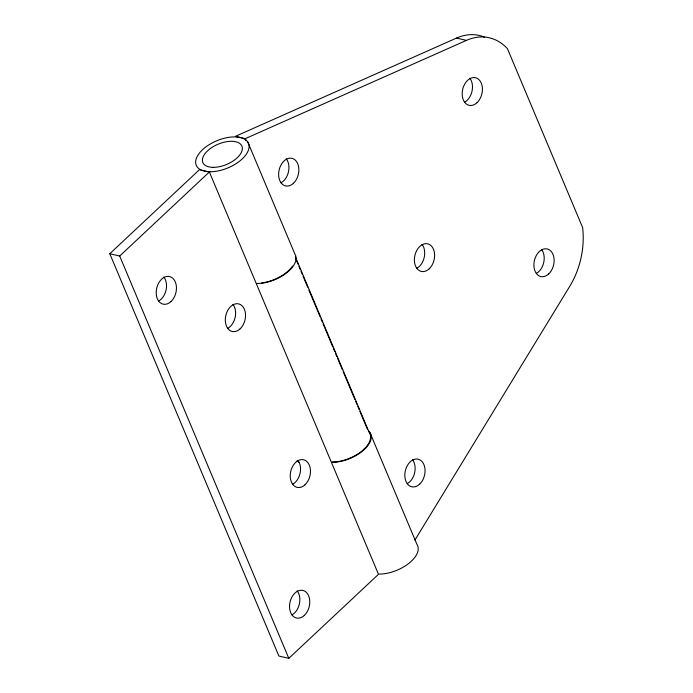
<?xml version="1.0" encoding="UTF-8"?>
<svg xmlns="http://www.w3.org/2000/svg" width="693" height="693" viewBox="0 0 693 693"><rect width="100%" height="100%" fill="white"/><g stroke="black" fill="none" stroke-linecap="round" stroke-linejoin="round"><path stroke-width="1.04" d="M414.934 540.055L569.793 286.235A67.221 46.752 -76.9 0 0 582.605 227.495L507.441 48.692A67.221 46.752 -76.9 0 0 466.45 40.385L456.531 38.072L235.343 136.365L245.261 138.669L466.45 40.385M109.78 253.733L199.445 169.681L209.364 171.985L378.482 574.298L288.808 658.35L278.889 656.046L109.78 253.733L119.698 256.038L288.808 658.35M119.698 256.038L209.364 171.985M299.151 462.422L298.848 462.153A14.172 9.858 -76.9 0 0 296.448 461.174M297.877 460.247L299.402 462.855A14.172 9.858 -76.9 0 1 292.654 484.234M247.817 142.074L294.794 253.829A28.344 14.683 -22.8 0 1 286.668 272.843A28.344 14.683 -22.8 0 1 257.155 283.506M369.958 432.631L416.935 544.377A28.344 14.683 -22.8 0 1 408.809 563.4A28.344 14.683 -22.8 0 1 379.296 574.064M295.409 256.912L369.317 432.735A27.945 14.475 -22.8 0 1 361.313 451.49A27.945 14.475 -22.8 0 1 332.207 462.006M245.261 138.669L246.102 140.662M295.573 258.368L298.085 264.328M298.917 266.311L300.173 269.291M301.005 271.284L302.261 274.263M303.092 276.247L307.683 287.171M308.939 290.15L320.209 316.978M321.05 318.962L322.297 321.942M323.137 323.926L332.744 346.777M333.576 348.761L334.832 351.741M335.663 353.725L336.919 356.704M337.751 358.697L342.342 369.62M343.182 371.613L354.868 399.419M355.708 401.412L356.956 404.391M357.796 406.375L359.043 409.355M359.884 411.347L367.394 429.227M456.531 38.072A67.221 46.752 -76.9 0 1 484.589 37.153M286.27 158.81A14.172 9.858 -76.9 0 1 281.046 182.787M469.828 78.214A14.172 9.858 -76.9 0 1 464.596 102.192M541.536 249.437A14.172 9.858 -76.9 0 1 536.313 273.414M412.465 459.667A14.172 9.858 -76.9 0 1 407.233 483.645M422.028 244.308A14.172 9.858 -76.9 0 1 416.805 268.286M368.667 431.115A28.344 14.683 -22.8 0 1 363.123 450.58A28.344 14.683 -22.8 0 1 332.319 462.309M297.176 590.895A14.172 9.858 -76.9 0 1 291.952 614.882M232.943 304.357A14.172 9.858 -76.9 0 1 227.72 328.343M163.851 277.027A14.172 9.858 -76.9 0 1 158.619 301.013M292.533 266.112A27.945 14.475 -22.8 0 1 284.191 274.142M283.376 274.697A27.945 14.475 -22.8 0 1 261.625 282.917M293.442 183.298A14.172 9.858 -76.9 0 0 294.161 159.26A14.172 9.858 -76.9 0 0 278.629 173.822A14.172 9.858 -76.9 0 0 293.442 183.298M477.001 102.703A14.172 9.858 -76.9 0 0 477.72 78.664A14.172 9.858 -76.9 0 0 462.188 93.217A14.172 9.858 -76.9 0 0 477.001 102.703M548.709 273.926A14.172 9.858 -76.9 0 0 549.428 249.887A14.172 9.858 -76.9 0 0 533.896 264.44A14.172 9.858 -76.9 0 0 548.709 273.926M429.201 268.797A14.172 9.858 -76.9 0 0 429.92 244.759A14.172 9.858 -76.9 0 0 414.388 259.321A14.172 9.858 -76.9 0 0 429.201 268.797M419.637 484.156A14.172 9.858 -76.9 0 0 420.356 460.117A14.172 9.858 -76.9 0 0 404.825 474.67A14.172 9.858 -76.9 0 0 419.637 484.156M213.253 167.359A21.197 10.984 -22.8 0 0 242.342 147.878A21.197 10.984 -22.8 0 0 211.504 147.739A21.197 10.984 -22.8 0 0 213.253 167.359M210.178 171.76A28.344 14.683 -22.8 0 0 249.073 145.703A28.344 14.683 -22.8 0 0 207.848 145.521A28.344 14.683 -22.8 0 0 210.178 171.76M304.348 615.393A14.172 9.858 -76.9 0 0 305.067 591.346A14.172 9.858 -76.9 0 0 289.535 605.907A14.172 9.858 -76.9 0 0 304.348 615.393M305.05 484.745A14.172 9.858 -76.9 0 0 305.769 460.698A14.172 9.858 -76.9 0 0 290.237 475.259A14.172 9.858 -76.9 0 0 305.05 484.745M240.116 328.854A14.172 9.858 -76.9 0 0 240.835 304.807A14.172 9.858 -76.9 0 0 225.303 319.369A14.172 9.858 -76.9 0 0 240.116 328.854M171.024 301.524A14.172 9.858 -76.9 0 0 171.743 277.477A14.172 9.858 -76.9 0 0 156.211 292.039A14.172 9.858 -76.9 0 0 171.024 301.524"/></g></svg>
